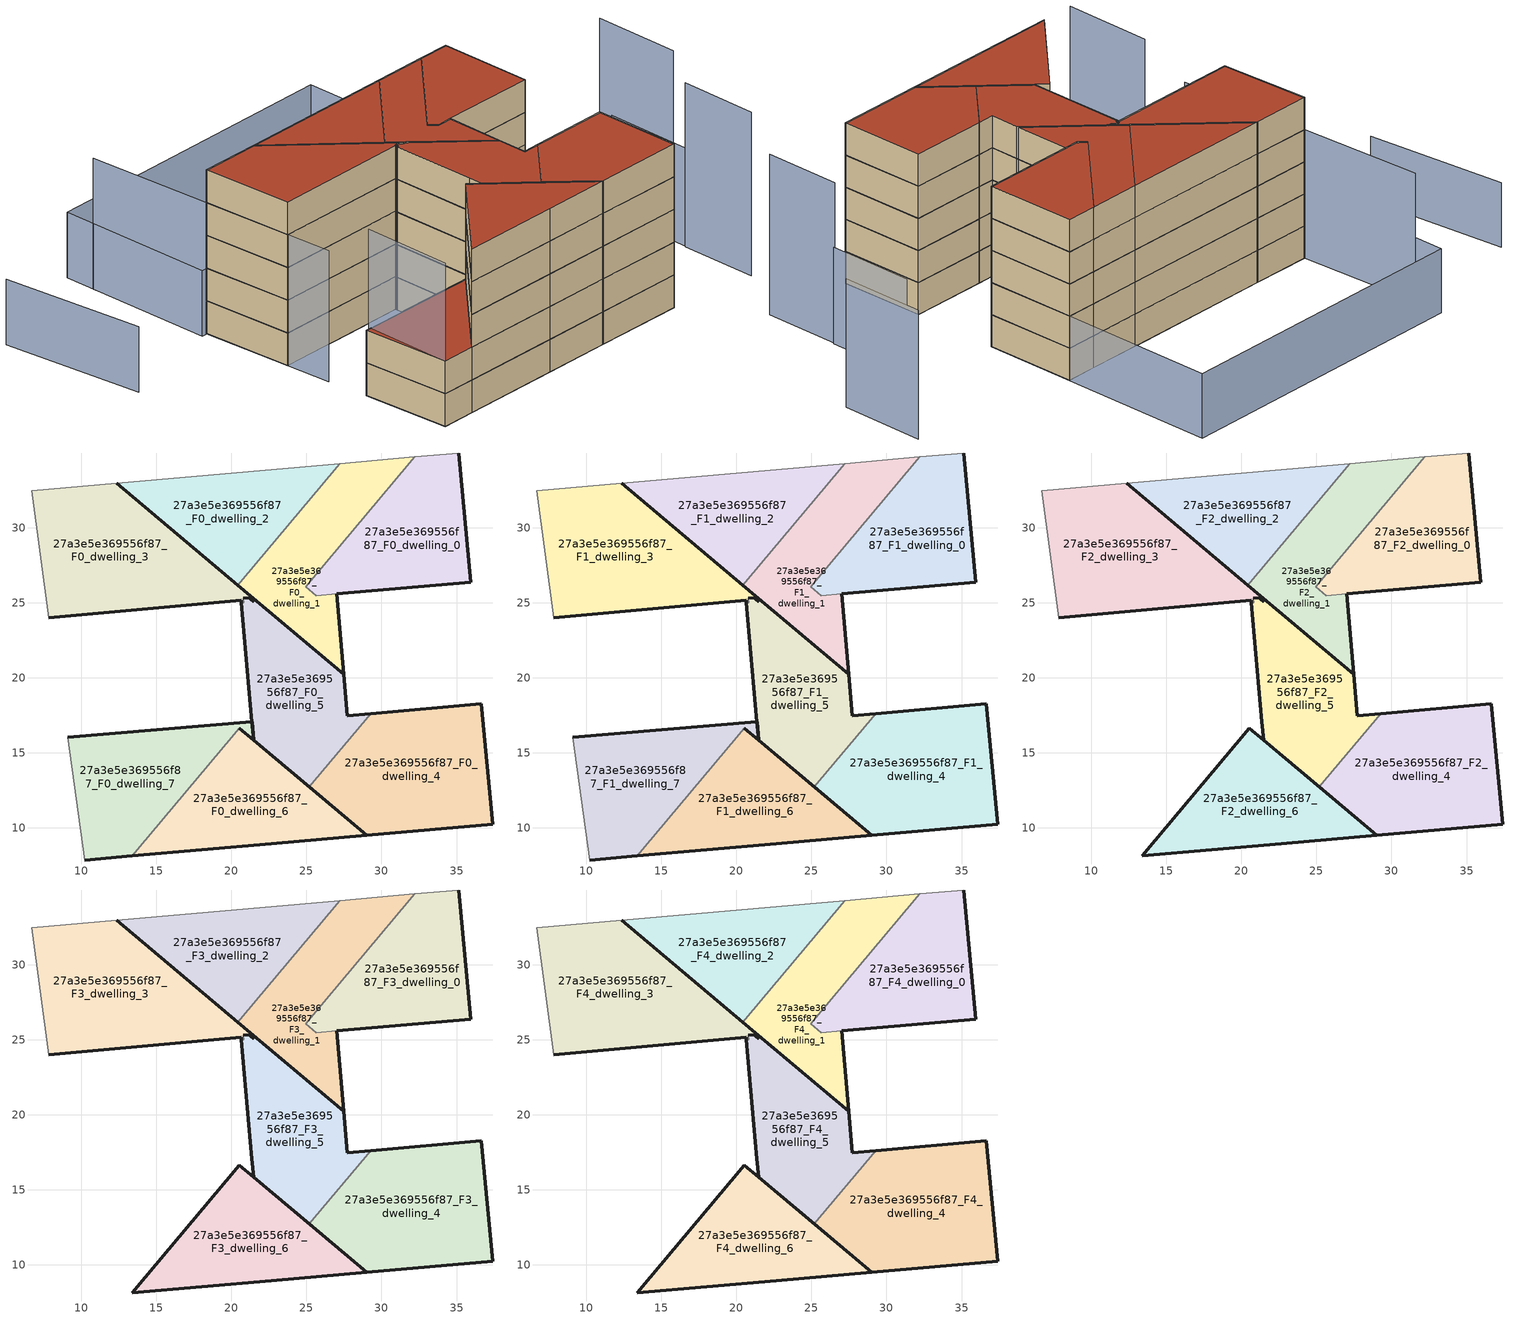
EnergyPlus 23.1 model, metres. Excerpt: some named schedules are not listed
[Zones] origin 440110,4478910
27a3e5e369556f87_F0_dwelling_0
 floor ground (EU_floor_Construction): 35.95,26.36 35.15,34.99 32.22,34.74 24.94,26.08 25.65,25.48 27.03,25.6 z0
 wall outside (EU_wall_Construction): 35.15,34.99 35.95,26.36 27.03,25.6 z0:3
 wall to 27a3e5e369556f87_F0_dwelling_1 (EU_wall_Construction): 27.03,25.6 25.65,25.48 24.94,26.08 32.22,34.74 z0:3
 wall adiabatic (EU_wall_Construction): 32.22,34.74 35.15,34.99 z0:3
27a3e5e369556f87_F0_dwelling_1
 floor ground (EU_floor_Construction): 27.48,20.25 27.03,25.6 25.65,25.48 24.94,26.08 32.22,34.74 27.22,34.29 20.41,26.19 z0
 wall outside (EU_wall_Construction): 27.03,25.6 27.48,20.25 20.41,26.19 z0:3
 wall to 27a3e5e369556f87_F0_dwelling_2 (EU_wall_Construction): 20.41,26.19 27.22,34.29 z0:3
 wall adiabatic (EU_wall_Construction): 27.22,34.29 32.22,34.74 z0:3
27a3e5e369556f87_F0_dwelling_2
 floor ground (EU_floor_Construction): 20.41,26.19 27.22,34.29 12.34,32.98 z0
 wall outside (EU_wall_Construction): 20.41,26.19 12.34,32.98 z0:3
 wall adiabatic (EU_wall_Construction): 12.34,32.98 27.22,34.29 z0:3
27a3e5e369556f87_F0_dwelling_3
 floor ground (EU_floor_Construction): 21.7,25.11 12.34,32.98 6.67,32.48 7.81,24.01 20.64,25.16 20.65,25.01 20.8,25.03 20.78,25.33 21.16,25.36 21.49,25.09 z0
 wall outside (EU_wall_Construction): 20.65,25.01 20.64,25.16 7.81,24.01 / 12.34,32.98 21.7,25.11 / 21.49,25.09 21.16,25.36 20.78,25.33 z0:3
 wall to 27a3e5e369556f87_F0_dwelling_5 (EU_wall_Construction): 20.78,25.33 20.8,25.03 20.65,25.01 / 21.7,25.11 21.49,25.09 z0:3
 wall adiabatic (EU_wall_Construction): 7.81,24.01 6.67,32.48 12.34,32.98 z0:3
27a3e5e369556f87_F0_dwelling_4
 floor ground (EU_floor_Construction): 37.43,10.23 36.66,18.26 29.3,17.62 29.29,17.62 25.18,12.73 29.02,9.51 z0
 wall outside (EU_wall_Construction): 29.29,17.62 29.3,17.62 36.66,18.26 37.43,10.23 29.02,9.51 25.18,12.73 z0:3
 wall to 27a3e5e369556f87_F0_dwelling_5 (EU_wall_Construction): 25.18,12.73 29.29,17.62 z0:3
27a3e5e369556f87_F0_dwelling_5
 floor ground (EU_floor_Construction): 25.18,12.73 29.29,17.62 27.72,17.48 27.48,20.25 21.7,25.11 21.49,25.09 21.17,25.36 20.78,25.33 20.8,25.03 20.65,25.01 21.36,17.07 21.48,15.85 z0
 wall outside (EU_wall_Construction): 25.18,12.73 21.48,15.85 21.36,17.07 20.65,25.01 / 20.78,25.33 21.17,25.36 21.49,25.09 / 21.7,25.11 27.48,20.25 27.72,17.48 29.29,17.62 z0:3
27a3e5e369556f87_F0_dwelling_6
 floor ground (EU_floor_Construction): 29.02,9.51 21.48,15.85 20.52,16.64 13.38,8.14 22.65,8.96 z0
 wall outside (EU_wall_Construction): 20.52,16.64 21.48,15.85 29.02,9.51 22.65,8.96 13.38,8.14 z0:3
 wall to 27a3e5e369556f87_F0_dwelling_7 (EU_wall_Construction): 13.38,8.14 20.52,16.64 z0:3
27a3e5e369556f87_F0_dwelling_7
 floor ground (EU_floor_Construction): 21.47,15.85 21.37,17.07 21.36,17.07 9.08,16.05 10.22,7.86 13.38,8.14 20.52,16.64 z0
 wall outside (EU_wall_Construction): 13.38,8.14 10.22,7.86 / 9.08,16.05 21.36,17.07 21.37,17.07 21.47,15.85 20.52,16.64 z0:3
 wall adiabatic (EU_wall_Construction): 10.22,7.86 9.08,16.05 z0:3
27a3e5e369556f87_F1_dwelling_0
 floor to 27a3e5e369556f87_F0_dwelling_0 (EU_floor_Construction): 35.95,26.36 35.15,34.99 32.22,34.74 24.94,26.08 25.65,25.48 27.03,25.6 z3
 wall outside (EU_wall_Construction): 35.15,34.99 35.95,26.36 27.03,25.6 z3:6
 wall to 27a3e5e369556f87_F1_dwelling_1 (EU_wall_Construction): 27.03,25.6 25.65,25.48 24.94,26.08 32.22,34.74 z3:6
 wall adiabatic (EU_wall_Construction): 32.22,34.74 35.15,34.99 z3:6
27a3e5e369556f87_F1_dwelling_1
 floor to 27a3e5e369556f87_F0_dwelling_1 (EU_floor_Construction): 27.48,20.25 27.03,25.6 25.65,25.48 24.94,26.08 32.22,34.74 27.22,34.29 20.41,26.19 z3
 wall outside (EU_wall_Construction): 27.03,25.6 27.48,20.25 20.41,26.19 z3:6
 wall to 27a3e5e369556f87_F1_dwelling_2 (EU_wall_Construction): 20.41,26.19 27.22,34.29 z3:6
 wall adiabatic (EU_wall_Construction): 27.22,34.29 32.22,34.74 z3:6
27a3e5e369556f87_F1_dwelling_2
 floor to 27a3e5e369556f87_F0_dwelling_2 (EU_floor_Construction): 20.41,26.19 27.22,34.29 12.34,32.98 z3
 wall outside (EU_wall_Construction): 20.41,26.19 12.34,32.98 z3:6
 wall adiabatic (EU_wall_Construction): 12.34,32.98 27.22,34.29 z3:6
27a3e5e369556f87_F1_dwelling_3
 floor to 27a3e5e369556f87_F0_dwelling_3 (EU_floor_Construction): 21.7,25.11 12.34,32.98 6.67,32.48 7.81,24.01 20.64,25.16 20.65,25.01 20.8,25.03 20.78,25.33 21.16,25.36 21.49,25.09 z3
 wall outside (EU_wall_Construction): 20.65,25.01 20.64,25.16 7.81,24.01 / 12.34,32.98 21.7,25.11 / 21.49,25.09 21.16,25.36 20.78,25.33 z3:6
 wall to 27a3e5e369556f87_F1_dwelling_5 (EU_wall_Construction): 20.78,25.33 20.8,25.03 20.65,25.01 / 21.7,25.11 21.49,25.09 z3:6
 wall adiabatic (EU_wall_Construction): 7.81,24.01 6.67,32.48 12.34,32.98 z3:6
27a3e5e369556f87_F1_dwelling_4
 floor to 27a3e5e369556f87_F0_dwelling_4 (EU_floor_Construction): 37.43,10.23 36.66,18.26 29.3,17.62 29.29,17.62 25.18,12.73 29.02,9.51 z3
 wall outside (EU_wall_Construction): 29.29,17.62 29.3,17.62 36.66,18.26 37.43,10.23 29.02,9.51 25.18,12.73 z3:6
 wall to 27a3e5e369556f87_F1_dwelling_5 (EU_wall_Construction): 25.18,12.73 29.29,17.62 z3:6
27a3e5e369556f87_F1_dwelling_5
 floor to 27a3e5e369556f87_F0_dwelling_5 (EU_floor_Construction): 25.18,12.73 29.29,17.62 27.72,17.48 27.48,20.25 21.7,25.11 21.49,25.09 21.17,25.36 20.78,25.33 20.8,25.03 20.65,25.01 21.36,17.07 21.48,15.85 z3
 wall outside (EU_wall_Construction): 25.18,12.73 21.48,15.85 21.36,17.07 20.65,25.01 / 20.78,25.33 21.17,25.36 21.49,25.09 / 21.7,25.11 27.48,20.25 27.72,17.48 29.29,17.62 z3:6
27a3e5e369556f87_F1_dwelling_6
 floor to 27a3e5e369556f87_F0_dwelling_6 (EU_floor_Construction): 29.02,9.51 21.48,15.85 20.52,16.64 13.38,8.14 22.65,8.96 z3
 wall outside (EU_wall_Construction): 20.52,16.64 21.48,15.85 29.02,9.51 22.65,8.96 13.38,8.14 z3:6
 wall to 27a3e5e369556f87_F1_dwelling_7 (EU_wall_Construction): 13.38,8.14 20.52,16.64 z3:6
27a3e5e369556f87_F1_dwelling_7
 floor to 27a3e5e369556f87_F0_dwelling_7 (EU_floor_Construction): 21.47,15.85 21.37,17.07 21.36,17.07 9.08,16.05 10.22,7.86 13.38,8.14 20.52,16.64 z3
 wall outside (EU_wall_Construction): 13.38,8.14 10.22,7.86 / 9.08,16.05 21.36,17.07 21.37,17.07 21.47,15.85 20.52,16.64 z3:6
 wall adiabatic (EU_wall_Construction): 10.22,7.86 9.08,16.05 z3:6
 roof outside (EU_roof_Construction): 21.37,17.07 21.47,15.85 20.52,16.64 13.38,8.14 10.22,7.86 9.08,16.05 21.36,17.07 z6
27a3e5e369556f87_F2_dwelling_0
 floor to 27a3e5e369556f87_F1_dwelling_0 (EU_floor_Construction): 35.95,26.36 35.15,34.99 32.22,34.74 24.94,26.08 25.65,25.48 27.03,25.6 z6
 wall outside (EU_wall_Construction): 35.15,34.99 35.95,26.36 27.03,25.6 z6:9
 wall to 27a3e5e369556f87_F2_dwelling_1 (EU_wall_Construction): 27.03,25.6 25.65,25.48 24.94,26.08 32.22,34.74 z6:9
 wall adiabatic (EU_wall_Construction): 32.22,34.74 35.15,34.99 z6:9
27a3e5e369556f87_F2_dwelling_1
 floor to 27a3e5e369556f87_F1_dwelling_1 (EU_floor_Construction): 27.48,20.25 27.03,25.6 25.65,25.48 24.94,26.08 32.22,34.74 27.22,34.29 20.41,26.19 z6
 wall outside (EU_wall_Construction): 27.03,25.6 27.48,20.25 20.41,26.19 z6:9
 wall to 27a3e5e369556f87_F2_dwelling_2 (EU_wall_Construction): 20.41,26.19 27.22,34.29 z6:9
 wall adiabatic (EU_wall_Construction): 27.22,34.29 32.22,34.74 z6:9
27a3e5e369556f87_F2_dwelling_2
 floor to 27a3e5e369556f87_F1_dwelling_2 (EU_floor_Construction): 20.41,26.19 27.22,34.29 12.34,32.98 z6
 wall outside (EU_wall_Construction): 20.41,26.19 12.34,32.98 z6:9
 wall adiabatic (EU_wall_Construction): 12.34,32.98 27.22,34.29 z6:9
27a3e5e369556f87_F2_dwelling_3
 floor to 27a3e5e369556f87_F1_dwelling_3 (EU_floor_Construction): 21.7,25.11 12.34,32.98 6.67,32.48 7.81,24.01 20.64,25.16 20.65,25.01 20.8,25.03 20.78,25.33 21.16,25.36 21.49,25.09 z6
 wall outside (EU_wall_Construction): 20.65,25.01 20.64,25.16 7.81,24.01 / 12.34,32.98 21.7,25.11 / 21.49,25.09 21.16,25.36 20.78,25.33 z6:9
 wall to 27a3e5e369556f87_F2_dwelling_5 (EU_wall_Construction): 20.78,25.33 20.8,25.03 20.65,25.01 / 21.7,25.11 21.49,25.09 z6:9
 wall adiabatic (EU_wall_Construction): 7.81,24.01 6.67,32.48 12.34,32.98 z6:9
27a3e5e369556f87_F2_dwelling_4
 floor to 27a3e5e369556f87_F1_dwelling_4 (EU_floor_Construction): 37.43,10.23 36.66,18.26 29.3,17.62 29.29,17.62 25.18,12.73 29.02,9.51 z6
 wall outside (EU_wall_Construction): 29.29,17.62 29.3,17.62 36.66,18.26 37.43,10.23 29.02,9.51 25.18,12.73 z6:9
 wall to 27a3e5e369556f87_F2_dwelling_5 (EU_wall_Construction): 25.18,12.73 29.29,17.62 z6:9
27a3e5e369556f87_F2_dwelling_5
 floor to 27a3e5e369556f87_F1_dwelling_5 (EU_floor_Construction): 25.18,12.73 29.29,17.62 27.72,17.48 27.48,20.25 21.7,25.11 21.49,25.09 21.17,25.36 20.78,25.33 20.8,25.03 20.65,25.01 21.36,17.07 21.48,15.85 z6
 wall outside (EU_wall_Construction): 25.18,12.73 21.48,15.85 21.36,17.07 20.65,25.01 / 20.78,25.33 21.17,25.36 21.49,25.09 / 21.7,25.11 27.48,20.25 27.72,17.48 29.29,17.62 z6:9
27a3e5e369556f87_F2_dwelling_6
 floor to 27a3e5e369556f87_F1_dwelling_6 (EU_floor_Construction): 29.02,9.51 21.48,15.85 20.52,16.64 13.38,8.14 22.65,8.96 z6
 wall outside (EU_wall_Construction): 13.38,8.14 20.52,16.64 21.48,15.85 29.02,9.51 22.65,8.96 13.38,8.14 z6:9
27a3e5e369556f87_F3_dwelling_0
 floor to 27a3e5e369556f87_F2_dwelling_0 (EU_floor_Construction): 35.95,26.36 35.15,34.99 32.22,34.74 24.94,26.08 25.65,25.48 27.03,25.6 z9
 wall outside (EU_wall_Construction): 35.15,34.99 35.95,26.36 27.03,25.6 z9:12
 wall to 27a3e5e369556f87_F3_dwelling_1 (EU_wall_Construction): 27.03,25.6 25.65,25.48 24.94,26.08 32.22,34.74 z9:12
 wall adiabatic (EU_wall_Construction): 32.22,34.74 35.15,34.99 z9:12
27a3e5e369556f87_F3_dwelling_1
 floor to 27a3e5e369556f87_F2_dwelling_1 (EU_floor_Construction): 27.48,20.25 27.03,25.6 25.65,25.48 24.94,26.08 32.22,34.74 27.22,34.29 20.41,26.19 z9
 wall outside (EU_wall_Construction): 27.03,25.6 27.48,20.25 20.41,26.19 z9:12
 wall to 27a3e5e369556f87_F3_dwelling_2 (EU_wall_Construction): 20.41,26.19 27.22,34.29 z9:12
 wall adiabatic (EU_wall_Construction): 27.22,34.29 32.22,34.74 z9:12
27a3e5e369556f87_F3_dwelling_2
 floor to 27a3e5e369556f87_F2_dwelling_2 (EU_floor_Construction): 20.41,26.19 27.22,34.29 12.34,32.98 z9
 wall outside (EU_wall_Construction): 20.41,26.19 12.34,32.98 z9:12
 wall adiabatic (EU_wall_Construction): 12.34,32.98 27.22,34.29 z9:12
27a3e5e369556f87_F3_dwelling_3
 floor to 27a3e5e369556f87_F2_dwelling_3 (EU_floor_Construction): 21.7,25.11 12.34,32.98 6.67,32.48 7.81,24.01 20.64,25.16 20.65,25.01 20.8,25.03 20.78,25.33 21.16,25.36 21.49,25.09 z9
 wall outside (EU_wall_Construction): 20.65,25.01 20.64,25.16 7.81,24.01 / 12.34,32.98 21.7,25.11 / 21.49,25.09 21.16,25.36 20.78,25.33 z9:12
 wall to 27a3e5e369556f87_F3_dwelling_5 (EU_wall_Construction): 20.78,25.33 20.8,25.03 20.65,25.01 / 21.7,25.11 21.49,25.09 z9:12
 wall adiabatic (EU_wall_Construction): 7.81,24.01 6.67,32.48 12.34,32.98 z9:12
27a3e5e369556f87_F3_dwelling_4
 floor to 27a3e5e369556f87_F2_dwelling_4 (EU_floor_Construction): 37.43,10.23 36.66,18.26 29.3,17.62 29.29,17.62 25.18,12.73 29.02,9.51 z9
 wall outside (EU_wall_Construction): 29.29,17.62 29.3,17.62 36.66,18.26 37.43,10.23 29.02,9.51 25.18,12.73 z9:12
 wall to 27a3e5e369556f87_F3_dwelling_5 (EU_wall_Construction): 25.18,12.73 29.29,17.62 z9:12
27a3e5e369556f87_F3_dwelling_5
 floor to 27a3e5e369556f87_F2_dwelling_5 (EU_floor_Construction): 25.18,12.73 29.29,17.62 27.72,17.48 27.48,20.25 21.7,25.11 21.49,25.09 21.17,25.36 20.78,25.33 20.8,25.03 20.65,25.01 21.36,17.07 21.48,15.85 z9
 wall outside (EU_wall_Construction): 25.18,12.73 21.48,15.85 21.36,17.07 20.65,25.01 / 20.78,25.33 21.17,25.36 21.49,25.09 / 21.7,25.11 27.48,20.25 27.72,17.48 29.29,17.62 z9:12
27a3e5e369556f87_F3_dwelling_6
 floor to 27a3e5e369556f87_F2_dwelling_6 (EU_floor_Construction): 29.02,9.51 21.48,15.85 20.52,16.64 13.38,8.14 22.65,8.96 z9
 wall outside (EU_wall_Construction): 13.38,8.14 20.52,16.64 21.48,15.85 29.02,9.51 22.65,8.96 13.38,8.14 z9:12
27a3e5e369556f87_F4_dwelling_0
 floor to 27a3e5e369556f87_F3_dwelling_0 (EU_floor_Construction): 35.95,26.36 35.15,34.99 32.22,34.74 24.94,26.08 25.65,25.48 27.03,25.6 z12
 wall outside (EU_wall_Construction): 35.15,34.99 35.95,26.36 27.03,25.6 z12:15
 wall to 27a3e5e369556f87_F4_dwelling_1 (EU_wall_Construction): 27.03,25.6 25.65,25.48 24.94,26.08 32.22,34.74 z12:15
 wall adiabatic (EU_wall_Construction): 32.22,34.74 35.15,34.99 z12:15
 roof outside (EU_roof_Construction): 35.15,34.99 35.95,26.36 27.03,25.6 25.65,25.48 24.94,26.08 32.22,34.74 z15
27a3e5e369556f87_F4_dwelling_1
 floor to 27a3e5e369556f87_F3_dwelling_1 (EU_floor_Construction): 27.48,20.25 27.03,25.6 25.65,25.48 24.94,26.08 32.22,34.74 27.22,34.29 20.41,26.19 z12
 wall outside (EU_wall_Construction): 27.03,25.6 27.48,20.25 20.41,26.19 z12:15
 wall to 27a3e5e369556f87_F4_dwelling_2 (EU_wall_Construction): 20.41,26.19 27.22,34.29 z12:15
 wall adiabatic (EU_wall_Construction): 27.22,34.29 32.22,34.74 z12:15
 roof outside (EU_roof_Construction): 32.22,34.74 24.94,26.08 25.65,25.48 27.03,25.6 27.48,20.25 20.41,26.19 27.22,34.29 z15
27a3e5e369556f87_F4_dwelling_2
 floor to 27a3e5e369556f87_F3_dwelling_2 (EU_floor_Construction): 20.41,26.19 27.22,34.29 12.34,32.98 z12
 wall outside (EU_wall_Construction): 20.41,26.19 12.34,32.98 z12:15
 wall adiabatic (EU_wall_Construction): 12.34,32.98 27.22,34.29 z12:15
 roof outside (EU_roof_Construction): 27.22,34.29 20.41,26.19 12.34,32.98 z15
27a3e5e369556f87_F4_dwelling_3
 floor to 27a3e5e369556f87_F3_dwelling_3 (EU_floor_Construction): 21.7,25.11 12.34,32.98 6.67,32.48 7.81,24.01 20.64,25.16 20.65,25.01 20.8,25.03 20.78,25.33 21.16,25.36 21.49,25.09 z12
 wall outside (EU_wall_Construction): 20.65,25.01 20.64,25.16 7.81,24.01 / 12.34,32.98 21.7,25.11 / 21.49,25.09 21.16,25.36 20.78,25.33 z12:15
 wall to 27a3e5e369556f87_F4_dwelling_5 (EU_wall_Construction): 20.78,25.33 20.8,25.03 20.65,25.01 / 21.7,25.11 21.49,25.09 z12:15
 wall adiabatic (EU_wall_Construction): 7.81,24.01 6.67,32.48 12.34,32.98 z12:15
 roof outside (EU_roof_Construction): 21.16,25.36 20.78,25.33 20.8,25.03 20.65,25.01 20.64,25.16 7.81,24.01 6.67,32.48 12.34,32.98 21.7,25.11 21.49,25.09 z15
27a3e5e369556f87_F4_dwelling_4
 floor to 27a3e5e369556f87_F3_dwelling_4 (EU_floor_Construction): 37.43,10.23 36.66,18.26 29.3,17.62 29.29,17.62 25.18,12.73 29.02,9.51 z12
 wall outside (EU_wall_Construction): 29.29,17.62 29.3,17.62 36.66,18.26 37.43,10.23 29.02,9.51 25.18,12.73 z12:15
 wall to 27a3e5e369556f87_F4_dwelling_5 (EU_wall_Construction): 25.18,12.73 29.29,17.62 z12:15
 roof outside (EU_roof_Construction): 36.66,18.26 37.43,10.23 29.02,9.51 25.18,12.73 29.29,17.62 29.3,17.62 z15
27a3e5e369556f87_F4_dwelling_5
 floor to 27a3e5e369556f87_F3_dwelling_5 (EU_floor_Construction): 25.18,12.73 29.29,17.62 27.72,17.48 27.48,20.25 21.7,25.11 21.49,25.09 21.17,25.36 20.78,25.33 20.8,25.03 20.65,25.01 21.36,17.07 21.48,15.85 z12
 wall outside (EU_wall_Construction): 25.18,12.73 21.48,15.85 21.36,17.07 20.65,25.01 / 20.78,25.33 21.17,25.36 21.49,25.09 / 21.7,25.11 27.48,20.25 27.72,17.48 29.29,17.62 z12:15
 roof outside (EU_roof_Construction): 27.48,20.25 27.72,17.48 29.29,17.62 25.18,12.73 21.48,15.85 21.36,17.07 20.65,25.01 20.8,25.03 20.78,25.33 21.17,25.36 21.49,25.09 21.7,25.11 z15
27a3e5e369556f87_F4_dwelling_6
 floor to 27a3e5e369556f87_F3_dwelling_6 (EU_floor_Construction): 29.02,9.51 21.48,15.85 20.52,16.64 13.38,8.14 22.65,8.96 z12
 wall outside (EU_wall_Construction): 13.38,8.14 20.52,16.64 21.48,15.85 29.02,9.51 22.65,8.96 13.38,8.14 z12:15
 roof outside (EU_roof_Construction): 29.02,9.51 22.65,8.96 13.38,8.14 20.52,16.64 21.48,15.85 z15
shading: 51.75,25.97 51.1,34.02 / 5.05,44.17 8.45,19.84 z0:12; 9.58,16.25 10.22,7.86 / 45.63,10.02 45.04,17.23 z0:15; 45.12,17.23 44.45,25.36 z0:9; -6.5,41.98 -4.02,28.86 / 33.83,49.65 35.15,34.99 / 35.15,34.99 6.11,32.37 / 6.11,32.37 4.79,47.02 / 4.79,47.02 33.83,49.65 z0:6
[Building]
EU S2 Campaign: North Axis=0; Terrain=City; Solar Distribution=FullExterior
[Site:Location]
Madrid: Latitude=40.5; Longitude=-3.5; Time Zone=1; Elevation=609
[SizingPeriod:WeatherFileDays]
AnnualSizingPeriod: Begin Month=1; Begin Day of Month=1; End Month=12; End Day of Month=31; Day of Week for Start Day=Monday; Use Weather File Daylight Saving Period=No; Use Weather File Rain and Snow Indicators=No
[MATERIAL]
EU_InternalMass_Material: Roughness=MediumRough; Thickness=0.1; Conductivity=1; Density=1800; Specific Heat=900; Thermal Absorptance=0.9; Solar Absorptance=0.7; Visible Absorptance=0.7
[MATERIAL:NOMASS] Roughness=MediumRough; Thermal Absorptance=0.9; Solar Absorptance=0.7; Visible Absorptance=0.7
Name | Thermal Resistance
EU_wall_NoMass | 0.609216
EU_roof_NoMass | 0.513268
EU_floor_NoMass | 0.568163
[CONSTRUCTION]
EU_wall_Construction: EU_wall_NoMass
EU_roof_Construction: EU_roof_NoMass
EU_floor_Construction: EU_floor_NoMass
EU_InternalMass_Construction: EU_InternalMass_Material
[ZONE] Type=1; Multiplier=1; Ceiling Height=autocalculate; Floor Area=autocalculate; Part of Total Floor Area=Yes
Name | Volume
27a3e5e369556f87_F0_dwelling_0; 27a3e5e369556f87_F1_dwelling_0; 27a3e5e369556f87_F2_dwelling_0; 27a3e5e369556f87_F3_dwelling_0; 27a3e5e369556f87_F4_dwelling_0 | 188.268
27a3e5e369556f87_F0_dwelling_1; 27a3e5e369556f87_F1_dwelling_1; 27a3e5e369556f87_F2_dwelling_1; 27a3e5e369556f87_F3_dwelling_1; 27a3e5e369556f87_F4_dwelling_1 | 170.434
27a3e5e369556f87_F0_dwelling_2; 27a3e5e369556f87_F1_dwelling_2; 27a3e5e369556f87_F2_dwelling_2; 27a3e5e369556f87_F3_dwelling_2; 27a3e5e369556f87_F4_dwelling_2 | 167.552
27a3e5e369556f87_F0_dwelling_3; 27a3e5e369556f87_F1_dwelling_3; 27a3e5e369556f87_F2_dwelling_3; 27a3e5e369556f87_F3_dwelling_3; 27a3e5e369556f87_F4_dwelling_3 | 248.999
27a3e5e369556f87_F0_dwelling_4; 27a3e5e369556f87_F1_dwelling_4; 27a3e5e369556f87_F2_dwelling_4; 27a3e5e369556f87_F3_dwelling_4; 27a3e5e369556f87_F4_dwelling_4 | 239.472
27a3e5e369556f87_F0_dwelling_5; 27a3e5e369556f87_F1_dwelling_5; 27a3e5e369556f87_F2_dwelling_5; 27a3e5e369556f87_F3_dwelling_5; 27a3e5e369556f87_F4_dwelling_5 | 172.383
27a3e5e369556f87_F0_dwelling_6; 27a3e5e369556f87_F1_dwelling_6; 27a3e5e369556f87_F2_dwelling_6; 27a3e5e369556f87_F3_dwelling_6; 27a3e5e369556f87_F4_dwelling_6 | 184.63
27a3e5e369556f87_F0_dwelling_7; 27a3e5e369556f87_F1_dwelling_7 | 186.92
[INTERNALMASS] Construction=EU_InternalMass_Construction
Name | Zone or ZoneList | Surface Area
27a3e5e369556f87_F0_dwelling_0_EU_InternalMass | 27a3e5e369556f87_F0_dwelling_0 | 62.7549
27a3e5e369556f87_F0_dwelling_1_EU_InternalMass | 27a3e5e369556f87_F0_dwelling_1 | 56.8113
27a3e5e369556f87_F0_dwelling_2_EU_InternalMass | 27a3e5e369556f87_F0_dwelling_2 | 55.8483
27a3e5e369556f87_F0_dwelling_3_EU_InternalMass | 27a3e5e369556f87_F0_dwelling_3 | 82.9997
27a3e5e369556f87_F0_dwelling_4_EU_InternalMass | 27a3e5e369556f87_F0_dwelling_4 | 79.8212
27a3e5e369556f87_F0_dwelling_5_EU_InternalMass | 27a3e5e369556f87_F0_dwelling_5 | 57.4669
27a3e5e369556f87_F0_dwelling_6_EU_InternalMass | 27a3e5e369556f87_F0_dwelling_6 | 61.5383
27a3e5e369556f87_F0_dwelling_7_EU_InternalMass | 27a3e5e369556f87_F0_dwelling_7 | 62.3145
27a3e5e369556f87_F1_dwelling_0_EU_InternalMass | 27a3e5e369556f87_F1_dwelling_0 | 62.7549
27a3e5e369556f87_F1_dwelling_1_EU_InternalMass | 27a3e5e369556f87_F1_dwelling_1 | 56.8113
27a3e5e369556f87_F1_dwelling_2_EU_InternalMass | 27a3e5e369556f87_F1_dwelling_2 | 55.8483
27a3e5e369556f87_F1_dwelling_3_EU_InternalMass | 27a3e5e369556f87_F1_dwelling_3 | 82.9997
27a3e5e369556f87_F1_dwelling_4_EU_InternalMass | 27a3e5e369556f87_F1_dwelling_4 | 79.8212
27a3e5e369556f87_F1_dwelling_5_EU_InternalMass | 27a3e5e369556f87_F1_dwelling_5 | 57.4669
27a3e5e369556f87_F1_dwelling_6_EU_InternalMass | 27a3e5e369556f87_F1_dwelling_6 | 61.5383
27a3e5e369556f87_F1_dwelling_7_EU_InternalMass | 27a3e5e369556f87_F1_dwelling_7 | 62.3145
27a3e5e369556f87_F2_dwelling_0_EU_InternalMass | 27a3e5e369556f87_F2_dwelling_0 | 86.5853
27a3e5e369556f87_F2_dwelling_1_EU_InternalMass | 27a3e5e369556f87_F2_dwelling_1 | 86.5896
27a3e5e369556f87_F2_dwelling_2_EU_InternalMass | 27a3e5e369556f87_F2_dwelling_2 | 71.0101
27a3e5e369556f87_F2_dwelling_3_EU_InternalMass | 27a3e5e369556f87_F2_dwelling_3 | 63.0038
27a3e5e369556f87_F2_dwelling_4_EU_InternalMass | 27a3e5e369556f87_F2_dwelling_4 | 73.3273
27a3e5e369556f87_F2_dwelling_5_EU_InternalMass | 27a3e5e369556f87_F2_dwelling_5 | 63.2363
27a3e5e369556f87_F2_dwelling_6_EU_InternalMass | 27a3e5e369556f87_F2_dwelling_6 | 75.8064
27a3e5e369556f87_F3_dwelling_0_EU_InternalMass | 27a3e5e369556f87_F3_dwelling_0 | 86.5853
27a3e5e369556f87_F3_dwelling_1_EU_InternalMass | 27a3e5e369556f87_F3_dwelling_1 | 86.5896
27a3e5e369556f87_F3_dwelling_2_EU_InternalMass | 27a3e5e369556f87_F3_dwelling_2 | 71.0101
27a3e5e369556f87_F3_dwelling_3_EU_InternalMass | 27a3e5e369556f87_F3_dwelling_3 | 63.0038
27a3e5e369556f87_F3_dwelling_4_EU_InternalMass | 27a3e5e369556f87_F3_dwelling_4 | 73.3273
27a3e5e369556f87_F3_dwelling_5_EU_InternalMass | 27a3e5e369556f87_F3_dwelling_5 | 63.2363
27a3e5e369556f87_F3_dwelling_6_EU_InternalMass | 27a3e5e369556f87_F3_dwelling_6 | 75.8064
27a3e5e369556f87_F4_dwelling_0_EU_InternalMass | 27a3e5e369556f87_F4_dwelling_0 | 86.5853
27a3e5e369556f87_F4_dwelling_1_EU_InternalMass | 27a3e5e369556f87_F4_dwelling_1 | 86.5896
27a3e5e369556f87_F4_dwelling_2_EU_InternalMass | 27a3e5e369556f87_F4_dwelling_2 | 71.0101
27a3e5e369556f87_F4_dwelling_3_EU_InternalMass | 27a3e5e369556f87_F4_dwelling_3 | 63.0038
27a3e5e369556f87_F4_dwelling_4_EU_InternalMass | 27a3e5e369556f87_F4_dwelling_4 | 73.3273
27a3e5e369556f87_F4_dwelling_5_EU_InternalMass | 27a3e5e369556f87_F4_dwelling_5 | 63.2363
27a3e5e369556f87_F4_dwelling_6_EU_InternalMass | 27a3e5e369556f87_F4_dwelling_6 | 75.8064
[OTHEREQUIPMENT] Fuel Type=Electricity; Design Level Calculation Method=Watts/Area; Power per Zone Floor Area=1; Fraction Latent=0; Fraction Radiant=0; Fraction Lost=0; Carbon Dioxide Generation Rate=0; EndUse Subcategory=EU_Step8_InternalGains
Name | Zone or ZoneList or Space or SpaceList | Schedule
EU_Step8_InternalGain_27a3e5e369556f87_F0_dwelling_0_f000 | 27a3e5e369556f87_F0_dwelling_0 | EU_Step8_GainSchedule_27a3e5e369556f87_F0_dwelling_0_f000
EU_Step8_InternalGain_27a3e5e369556f87_F0_dwelling_1_f000 | 27a3e5e369556f87_F0_dwelling_1 | EU_Step8_GainSchedule_27a3e5e369556f87_F0_dwelling_1_f000
EU_Step8_InternalGain_27a3e5e369556f87_F0_dwelling_2_f000 | 27a3e5e369556f87_F0_dwelling_2 | EU_Step8_GainSchedule_27a3e5e369556f87_F0_dwelling_2_f000
EU_Step8_InternalGain_27a3e5e369556f87_F0_dwelling_3_f000 | 27a3e5e369556f87_F0_dwelling_3 | EU_Step8_GainSchedule_27a3e5e369556f87_F0_dwelling_3_f000
EU_Step8_InternalGain_27a3e5e369556f87_F0_dwelling_4_f000 | 27a3e5e369556f87_F0_dwelling_4 | EU_Step8_GainSchedule_27a3e5e369556f87_F0_dwelling_4_f000
EU_Step8_InternalGain_27a3e5e369556f87_F0_dwelling_5_f000 | 27a3e5e369556f87_F0_dwelling_5 | EU_Step8_GainSchedule_27a3e5e369556f87_F0_dwelling_5_f000
EU_Step8_InternalGain_27a3e5e369556f87_F0_dwelling_6_f000 | 27a3e5e369556f87_F0_dwelling_6 | EU_Step8_GainSchedule_27a3e5e369556f87_F0_dwelling_6_f000
EU_Step8_InternalGain_27a3e5e369556f87_F0_dwelling_7_f000 | 27a3e5e369556f87_F0_dwelling_7 | EU_Step8_GainSchedule_27a3e5e369556f87_F0_dwelling_7_f000
EU_Step8_InternalGain_27a3e5e369556f87_F1_dwelling_0_f000 | 27a3e5e369556f87_F1_dwelling_0 | EU_Step8_GainSchedule_27a3e5e369556f87_F1_dwelling_0_f000
EU_Step8_InternalGain_27a3e5e369556f87_F1_dwelling_1_f000 | 27a3e5e369556f87_F1_dwelling_1 | EU_Step8_GainSchedule_27a3e5e369556f87_F1_dwelling_1_f000
EU_Step8_InternalGain_27a3e5e369556f87_F1_dwelling_2_f000 | 27a3e5e369556f87_F1_dwelling_2 | EU_Step8_GainSchedule_27a3e5e369556f87_F1_dwelling_2_f000
EU_Step8_InternalGain_27a3e5e369556f87_F1_dwelling_3_f000 | 27a3e5e369556f87_F1_dwelling_3 | EU_Step8_GainSchedule_27a3e5e369556f87_F1_dwelling_3_f000
EU_Step8_InternalGain_27a3e5e369556f87_F1_dwelling_4_f000 | 27a3e5e369556f87_F1_dwelling_4 | EU_Step8_GainSchedule_27a3e5e369556f87_F1_dwelling_4_f000
EU_Step8_InternalGain_27a3e5e369556f87_F1_dwelling_5_f000 | 27a3e5e369556f87_F1_dwelling_5 | EU_Step8_GainSchedule_27a3e5e369556f87_F1_dwelling_5_f000
EU_Step8_InternalGain_27a3e5e369556f87_F1_dwelling_6_f000 | 27a3e5e369556f87_F1_dwelling_6 | EU_Step8_GainSchedule_27a3e5e369556f87_F1_dwelling_6_f000
EU_Step8_InternalGain_27a3e5e369556f87_F1_dwelling_7_f000 | 27a3e5e369556f87_F1_dwelling_7 | EU_Step8_GainSchedule_27a3e5e369556f87_F1_dwelling_7_f000
EU_Step8_InternalGain_27a3e5e369556f87_F2_dwelling_0_f000 | 27a3e5e369556f87_F2_dwelling_0 | EU_Step8_GainSchedule_27a3e5e369556f87_F2_dwelling_0_f000
EU_Step8_InternalGain_27a3e5e369556f87_F2_dwelling_1_f000 | 27a3e5e369556f87_F2_dwelling_1 | EU_Step8_GainSchedule_27a3e5e369556f87_F2_dwelling_1_f000
EU_Step8_InternalGain_27a3e5e369556f87_F2_dwelling_2_f000 | 27a3e5e369556f87_F2_dwelling_2 | EU_Step8_GainSchedule_27a3e5e369556f87_F2_dwelling_2_f000
EU_Step8_InternalGain_27a3e5e369556f87_F2_dwelling_3_f000 | 27a3e5e369556f87_F2_dwelling_3 | EU_Step8_GainSchedule_27a3e5e369556f87_F2_dwelling_3_f000
EU_Step8_InternalGain_27a3e5e369556f87_F2_dwelling_4_f000 | 27a3e5e369556f87_F2_dwelling_4 | EU_Step8_GainSchedule_27a3e5e369556f87_F2_dwelling_4_f000
EU_Step8_InternalGain_27a3e5e369556f87_F2_dwelling_5_f000 | 27a3e5e369556f87_F2_dwelling_5 | EU_Step8_GainSchedule_27a3e5e369556f87_F2_dwelling_5_f000
EU_Step8_InternalGain_27a3e5e369556f87_F2_dwelling_6_f000 | 27a3e5e369556f87_F2_dwelling_6 | EU_Step8_GainSchedule_27a3e5e369556f87_F2_dwelling_6_f000
EU_Step8_InternalGain_27a3e5e369556f87_F3_dwelling_0_f000 | 27a3e5e369556f87_F3_dwelling_0 | EU_Step8_GainSchedule_27a3e5e369556f87_F3_dwelling_0_f000
EU_Step8_InternalGain_27a3e5e369556f87_F3_dwelling_1_f000 | 27a3e5e369556f87_F3_dwelling_1 | EU_Step8_GainSchedule_27a3e5e369556f87_F3_dwelling_1_f000
EU_Step8_InternalGain_27a3e5e369556f87_F3_dwelling_2_f000 | 27a3e5e369556f87_F3_dwelling_2 | EU_Step8_GainSchedule_27a3e5e369556f87_F3_dwelling_2_f000
EU_Step8_InternalGain_27a3e5e369556f87_F3_dwelling_3_f000 | 27a3e5e369556f87_F3_dwelling_3 | EU_Step8_GainSchedule_27a3e5e369556f87_F3_dwelling_3_f000
EU_Step8_InternalGain_27a3e5e369556f87_F3_dwelling_4_f000 | 27a3e5e369556f87_F3_dwelling_4 | EU_Step8_GainSchedule_27a3e5e369556f87_F3_dwelling_4_f000
EU_Step8_InternalGain_27a3e5e369556f87_F3_dwelling_5_f000 | 27a3e5e369556f87_F3_dwelling_5 | EU_Step8_GainSchedule_27a3e5e369556f87_F3_dwelling_5_f000
EU_Step8_InternalGain_27a3e5e369556f87_F3_dwelling_6_f000 | 27a3e5e369556f87_F3_dwelling_6 | EU_Step8_GainSchedule_27a3e5e369556f87_F3_dwelling_6_f000
EU_Step8_InternalGain_27a3e5e369556f87_F4_dwelling_0_f000 | 27a3e5e369556f87_F4_dwelling_0 | EU_Step8_GainSchedule_27a3e5e369556f87_F4_dwelling_0_f000
EU_Step8_InternalGain_27a3e5e369556f87_F4_dwelling_1_f000 | 27a3e5e369556f87_F4_dwelling_1 | EU_Step8_GainSchedule_27a3e5e369556f87_F4_dwelling_1_f000
EU_Step8_InternalGain_27a3e5e369556f87_F4_dwelling_2_f000 | 27a3e5e369556f87_F4_dwelling_2 | EU_Step8_GainSchedule_27a3e5e369556f87_F4_dwelling_2_f000
EU_Step8_InternalGain_27a3e5e369556f87_F4_dwelling_3_f000 | 27a3e5e369556f87_F4_dwelling_3 | EU_Step8_GainSchedule_27a3e5e369556f87_F4_dwelling_3_f000
EU_Step8_InternalGain_27a3e5e369556f87_F4_dwelling_4_f000 | 27a3e5e369556f87_F4_dwelling_4 | EU_Step8_GainSchedule_27a3e5e369556f87_F4_dwelling_4_f000
EU_Step8_InternalGain_27a3e5e369556f87_F4_dwelling_5_f000 | 27a3e5e369556f87_F4_dwelling_5 | EU_Step8_GainSchedule_27a3e5e369556f87_F4_dwelling_5_f000
EU_Step8_InternalGain_27a3e5e369556f87_F4_dwelling_6_f000 | 27a3e5e369556f87_F4_dwelling_6 | EU_Step8_GainSchedule_27a3e5e369556f87_F4_dwelling_6_f000
[ZONEVENTILATION:DESIGNFLOWRATE] Schedule=EU_AlwaysOn; Design Flow Rate Calculation Method=AirChanges/Hour; Air Changes per Hour=0.752966; Ventilation Type=Natural; Fan Pressure Rise=0; Fan Total Efficiency=1; Constant Term Coefficient=1; Temperature Term Coefficient=0; Velocity Term Coefficient=0; Velocity Squared Term Coefficient=0; Minimum Indoor Temperature=-100; Maximum Indoor Temperature=100; Delta Temperature=-100; Minimum Outdoor Temperature=-100; Maximum Outdoor Temperature=100; Maximum Wind Speed=40
Name | Zone or ZoneList or Space or SpaceList
EU_ConstantAir_27a3e5e369556f87_F0_dwelling_0 | 27a3e5e369556f87_F0_dwelling_0
EU_ConstantAir_27a3e5e369556f87_F0_dwelling_1 | 27a3e5e369556f87_F0_dwelling_1
EU_ConstantAir_27a3e5e369556f87_F0_dwelling_2 | 27a3e5e369556f87_F0_dwelling_2
EU_ConstantAir_27a3e5e369556f87_F0_dwelling_3 | 27a3e5e369556f87_F0_dwelling_3
EU_ConstantAir_27a3e5e369556f87_F0_dwelling_4 | 27a3e5e369556f87_F0_dwelling_4
EU_ConstantAir_27a3e5e369556f87_F0_dwelling_5 | 27a3e5e369556f87_F0_dwelling_5
EU_ConstantAir_27a3e5e369556f87_F0_dwelling_6 | 27a3e5e369556f87_F0_dwelling_6
EU_ConstantAir_27a3e5e369556f87_F0_dwelling_7 | 27a3e5e369556f87_F0_dwelling_7
EU_ConstantAir_27a3e5e369556f87_F1_dwelling_0 | 27a3e5e369556f87_F1_dwelling_0
EU_ConstantAir_27a3e5e369556f87_F1_dwelling_1 | 27a3e5e369556f87_F1_dwelling_1
EU_ConstantAir_27a3e5e369556f87_F1_dwelling_2 | 27a3e5e369556f87_F1_dwelling_2
EU_ConstantAir_27a3e5e369556f87_F1_dwelling_3 | 27a3e5e369556f87_F1_dwelling_3
EU_ConstantAir_27a3e5e369556f87_F1_dwelling_4 | 27a3e5e369556f87_F1_dwelling_4
EU_ConstantAir_27a3e5e369556f87_F1_dwelling_5 | 27a3e5e369556f87_F1_dwelling_5
EU_ConstantAir_27a3e5e369556f87_F1_dwelling_6 | 27a3e5e369556f87_F1_dwelling_6
EU_ConstantAir_27a3e5e369556f87_F1_dwelling_7 | 27a3e5e369556f87_F1_dwelling_7
EU_ConstantAir_27a3e5e369556f87_F2_dwelling_0 | 27a3e5e369556f87_F2_dwelling_0
EU_ConstantAir_27a3e5e369556f87_F2_dwelling_1 | 27a3e5e369556f87_F2_dwelling_1
EU_ConstantAir_27a3e5e369556f87_F2_dwelling_2 | 27a3e5e369556f87_F2_dwelling_2
EU_ConstantAir_27a3e5e369556f87_F2_dwelling_3 | 27a3e5e369556f87_F2_dwelling_3
EU_ConstantAir_27a3e5e369556f87_F2_dwelling_4 | 27a3e5e369556f87_F2_dwelling_4
EU_ConstantAir_27a3e5e369556f87_F2_dwelling_5 | 27a3e5e369556f87_F2_dwelling_5
EU_ConstantAir_27a3e5e369556f87_F2_dwelling_6 | 27a3e5e369556f87_F2_dwelling_6
EU_ConstantAir_27a3e5e369556f87_F3_dwelling_0 | 27a3e5e369556f87_F3_dwelling_0
EU_ConstantAir_27a3e5e369556f87_F3_dwelling_1 | 27a3e5e369556f87_F3_dwelling_1
EU_ConstantAir_27a3e5e369556f87_F3_dwelling_2 | 27a3e5e369556f87_F3_dwelling_2
EU_ConstantAir_27a3e5e369556f87_F3_dwelling_3 | 27a3e5e369556f87_F3_dwelling_3
EU_ConstantAir_27a3e5e369556f87_F3_dwelling_4 | 27a3e5e369556f87_F3_dwelling_4
EU_ConstantAir_27a3e5e369556f87_F3_dwelling_5 | 27a3e5e369556f87_F3_dwelling_5
EU_ConstantAir_27a3e5e369556f87_F3_dwelling_6 | 27a3e5e369556f87_F3_dwelling_6
EU_ConstantAir_27a3e5e369556f87_F4_dwelling_0 | 27a3e5e369556f87_F4_dwelling_0
EU_ConstantAir_27a3e5e369556f87_F4_dwelling_1 | 27a3e5e369556f87_F4_dwelling_1
EU_ConstantAir_27a3e5e369556f87_F4_dwelling_2 | 27a3e5e369556f87_F4_dwelling_2
EU_ConstantAir_27a3e5e369556f87_F4_dwelling_3 | 27a3e5e369556f87_F4_dwelling_3
EU_ConstantAir_27a3e5e369556f87_F4_dwelling_4 | 27a3e5e369556f87_F4_dwelling_4
EU_ConstantAir_27a3e5e369556f87_F4_dwelling_5 | 27a3e5e369556f87_F4_dwelling_5
EU_ConstantAir_27a3e5e369556f87_F4_dwelling_6 | 27a3e5e369556f87_F4_dwelling_6
[HVACTEMPLATE:ZONE:IDEALLOADSAIRSYSTEM] System Availability Schedule=EU_AlwaysOn; Maximum Heating Supply Air Temperature=50; Minimum Cooling Supply Air Temperature=13; Maximum Heating Supply Air Humidity Ratio=0.0156; Minimum Cooling Supply Air Humidity Ratio=0.0077; Heating Limit=NoLimit; Cooling Limit=NoLimit; Heating Availability Schedule=EU_AlwaysOn; Cooling Availability Schedule=EU_CoolingOff; Dehumidification Control Type=ConstantSensibleHeatRatio; Cooling Sensible Heat Ratio=0.7; Dehumidification Setpoint=60; Humidification Control Type=None; Humidification Setpoint=30; Outdoor Air Method=None; Outdoor Air Flow Rate per Person=0.00944; Outdoor Air Flow Rate per Zone Floor Area=0; Outdoor Air Flow Rate per Zone=0; Demand Controlled Ventilation Type=None; Outdoor Air Economizer Type=NoEconomizer; Heat Recovery Type=None; Sensible Heat Recovery Effectiveness=0.7; Latent Heat Recovery Effectiveness=0.65
Name | Template Thermostat
27a3e5e369556f87_F0_dwelling_0 | EU_HeatOnly_27a3e5e369556f87_F0_dwelling_0
27a3e5e369556f87_F0_dwelling_1 | EU_HeatOnly_27a3e5e369556f87_F0_dwelling_1
27a3e5e369556f87_F0_dwelling_2 | EU_HeatOnly_27a3e5e369556f87_F0_dwelling_2
27a3e5e369556f87_F0_dwelling_3 | EU_HeatOnly_27a3e5e369556f87_F0_dwelling_3
27a3e5e369556f87_F0_dwelling_4 | EU_HeatOnly_27a3e5e369556f87_F0_dwelling_4
27a3e5e369556f87_F0_dwelling_5 | EU_HeatOnly_27a3e5e369556f87_F0_dwelling_5
27a3e5e369556f87_F0_dwelling_6 | EU_HeatOnly_27a3e5e369556f87_F0_dwelling_6
27a3e5e369556f87_F0_dwelling_7 | EU_HeatOnly_27a3e5e369556f87_F0_dwelling_7
27a3e5e369556f87_F1_dwelling_0 | EU_HeatOnly_27a3e5e369556f87_F1_dwelling_0
27a3e5e369556f87_F1_dwelling_1 | EU_HeatOnly_27a3e5e369556f87_F1_dwelling_1
27a3e5e369556f87_F1_dwelling_2 | EU_HeatOnly_27a3e5e369556f87_F1_dwelling_2
27a3e5e369556f87_F1_dwelling_3 | EU_HeatOnly_27a3e5e369556f87_F1_dwelling_3
27a3e5e369556f87_F1_dwelling_4 | EU_HeatOnly_27a3e5e369556f87_F1_dwelling_4
27a3e5e369556f87_F1_dwelling_5 | EU_HeatOnly_27a3e5e369556f87_F1_dwelling_5
27a3e5e369556f87_F1_dwelling_6 | EU_HeatOnly_27a3e5e369556f87_F1_dwelling_6
27a3e5e369556f87_F1_dwelling_7 | EU_HeatOnly_27a3e5e369556f87_F1_dwelling_7
27a3e5e369556f87_F2_dwelling_0 | EU_HeatOnly_27a3e5e369556f87_F2_dwelling_0
27a3e5e369556f87_F2_dwelling_1 | EU_HeatOnly_27a3e5e369556f87_F2_dwelling_1
27a3e5e369556f87_F2_dwelling_2 | EU_HeatOnly_27a3e5e369556f87_F2_dwelling_2
27a3e5e369556f87_F2_dwelling_3 | EU_HeatOnly_27a3e5e369556f87_F2_dwelling_3
27a3e5e369556f87_F2_dwelling_4 | EU_HeatOnly_27a3e5e369556f87_F2_dwelling_4
27a3e5e369556f87_F2_dwelling_5 | EU_HeatOnly_27a3e5e369556f87_F2_dwelling_5
27a3e5e369556f87_F2_dwelling_6 | EU_HeatOnly_27a3e5e369556f87_F2_dwelling_6
27a3e5e369556f87_F3_dwelling_0 | EU_HeatOnly_27a3e5e369556f87_F3_dwelling_0
27a3e5e369556f87_F3_dwelling_1 | EU_HeatOnly_27a3e5e369556f87_F3_dwelling_1
27a3e5e369556f87_F3_dwelling_2 | EU_HeatOnly_27a3e5e369556f87_F3_dwelling_2
27a3e5e369556f87_F3_dwelling_3 | EU_HeatOnly_27a3e5e369556f87_F3_dwelling_3
27a3e5e369556f87_F3_dwelling_4 | EU_HeatOnly_27a3e5e369556f87_F3_dwelling_4
27a3e5e369556f87_F3_dwelling_5 | EU_HeatOnly_27a3e5e369556f87_F3_dwelling_5
27a3e5e369556f87_F3_dwelling_6 | EU_HeatOnly_27a3e5e369556f87_F3_dwelling_6
27a3e5e369556f87_F4_dwelling_0 | EU_HeatOnly_27a3e5e369556f87_F4_dwelling_0
27a3e5e369556f87_F4_dwelling_1 | EU_HeatOnly_27a3e5e369556f87_F4_dwelling_1
27a3e5e369556f87_F4_dwelling_2 | EU_HeatOnly_27a3e5e369556f87_F4_dwelling_2
27a3e5e369556f87_F4_dwelling_3 | EU_HeatOnly_27a3e5e369556f87_F4_dwelling_3
27a3e5e369556f87_F4_dwelling_4 | EU_HeatOnly_27a3e5e369556f87_F4_dwelling_4
27a3e5e369556f87_F4_dwelling_5 | EU_HeatOnly_27a3e5e369556f87_F4_dwelling_5
27a3e5e369556f87_F4_dwelling_6 | EU_HeatOnly_27a3e5e369556f87_F4_dwelling_6
[SIZING:ZONE] Zone Cooling Design Supply Air Temperature Input Method=SupplyAirTemperature; Zone Cooling Design Supply Air Temperature=13; Zone Heating Design Supply Air Temperature Input Method=SupplyAirTemperature; Zone Heating Design Supply Air Temperature=50; Zone Cooling Design Supply Air Humidity Ratio=0.008; Zone Heating Design Supply Air Humidity Ratio=0.008; Cooling Design Air Flow Method=DesignDay; Cooling Design Air Flow Rate=0; Cooling Minimum Air Flow per Zone Floor Area=0.000762; Cooling Minimum Air Flow=0; Cooling Minimum Air Flow Fraction=0.2; Heating Design Air Flow Method=DesignDay; Heating Design Air Flow Rate=0; Heating Maximum Air Flow per Zone Floor Area=0.002032; Heating Maximum Air Flow=0.141576; Heating Maximum Air Flow Fraction=0.3; Account for Dedicated Outdoor Air System=No; Dedicated Outdoor Air System Control Strategy=NeutralSupplyAir; Dedicated Outdoor Air Low Setpoint Temperature for Design=autosize; Dedicated Outdoor Air High Setpoint Temperature for Design=autosize; Zone Load Sizing Method=Sensible Load Only No Latent Load; Zone Latent Cooling Design Supply Air Humidity Ratio Input Method=HumidityRatioDifference; Zone Cooling Design Supply Air Humidity Ratio Difference=0.005; Zone Latent Heating Design Supply Air Humidity Ratio Input Method=HumidityRatioDifference; Zone Humidification Design Supply Air Humidity Ratio Difference=0.005
27a3e5e369556f87_F0_dwelling_0; 27a3e5e369556f87_F0_dwelling_1; 27a3e5e369556f87_F0_dwelling_2; 27a3e5e369556f87_F0_dwelling_3; 27a3e5e369556f87_F0_dwelling_4; 27a3e5e369556f87_F0_dwelling_5; 27a3e5e369556f87_F0_dwelling_6; 27a3e5e369556f87_F0_dwelling_7; 27a3e5e369556f87_F1_dwelling_0; 27a3e5e369556f87_F1_dwelling_1; 27a3e5e369556f87_F1_dwelling_2; 27a3e5e369556f87_F1_dwelling_3; 27a3e5e369556f87_F1_dwelling_4; 27a3e5e369556f87_F1_dwelling_5; 27a3e5e369556f87_F1_dwelling_6; 27a3e5e369556f87_F1_dwelling_7; 27a3e5e369556f87_F2_dwelling_0; 27a3e5e369556f87_F2_dwelling_1; 27a3e5e369556f87_F2_dwelling_2; 27a3e5e369556f87_F2_dwelling_3; 27a3e5e369556f87_F2_dwelling_4; 27a3e5e369556f87_F2_dwelling_5; 27a3e5e369556f87_F2_dwelling_6; 27a3e5e369556f87_F3_dwelling_0; 27a3e5e369556f87_F3_dwelling_1; 27a3e5e369556f87_F3_dwelling_2; 27a3e5e369556f87_F3_dwelling_3; 27a3e5e369556f87_F3_dwelling_4; 27a3e5e369556f87_F3_dwelling_5; 27a3e5e369556f87_F3_dwelling_6; 27a3e5e369556f87_F4_dwelling_0; 27a3e5e369556f87_F4_dwelling_1; 27a3e5e369556f87_F4_dwelling_2; 27a3e5e369556f87_F4_dwelling_3; 27a3e5e369556f87_F4_dwelling_4; 27a3e5e369556f87_F4_dwelling_5; 27a3e5e369556f87_F4_dwelling_6
[SCHEDULE:FILE] Column Number=1; Rows to Skip at Top=0; Number of Hours of Data=8760; Column Separator=Comma; Interpolate to Timestep=No; Minutes per Item=60; Adjust Schedule for Daylight Savings=Yes
Name | File
EU_Step8_GainSchedule_27a3e5e369556f87_F0_dwelling_0_f000 | ../../schedules/27a3e5e369556f87/27a3e5e369556f87_F0_dwelling_0_f000_gain.csv
EU_Step8_GainSchedule_27a3e5e369556f87_F0_dwelling_1_f000 | ../../schedules/27a3e5e369556f87/27a3e5e369556f87_F0_dwelling_1_f000_gain.csv
EU_Step8_GainSchedule_27a3e5e369556f87_F0_dwelling_2_f000 | ../../schedules/27a3e5e369556f87/27a3e5e369556f87_F0_dwelling_2_f000_gain.csv
EU_Step8_GainSchedule_27a3e5e369556f87_F0_dwelling_3_f000 | ../../schedules/27a3e5e369556f87/27a3e5e369556f87_F0_dwelling_3_f000_gain.csv
EU_Step8_GainSchedule_27a3e5e369556f87_F0_dwelling_4_f000 | ../../schedules/27a3e5e369556f87/27a3e5e369556f87_F0_dwelling_4_f000_gain.csv
EU_Step8_GainSchedule_27a3e5e369556f87_F0_dwelling_5_f000 | ../../schedules/27a3e5e369556f87/27a3e5e369556f87_F0_dwelling_5_f000_gain.csv
EU_Step8_GainSchedule_27a3e5e369556f87_F0_dwelling_6_f000 | ../../schedules/27a3e5e369556f87/27a3e5e369556f87_F0_dwelling_6_f000_gain.csv
EU_Step8_GainSchedule_27a3e5e369556f87_F0_dwelling_7_f000 | ../../schedules/27a3e5e369556f87/27a3e5e369556f87_F0_dwelling_7_f000_gain.csv
EU_Step8_GainSchedule_27a3e5e369556f87_F1_dwelling_0_f000 | ../../schedules/27a3e5e369556f87/27a3e5e369556f87_F1_dwelling_0_f000_gain.csv
EU_Step8_GainSchedule_27a3e5e369556f87_F1_dwelling_1_f000 | ../../schedules/27a3e5e369556f87/27a3e5e369556f87_F1_dwelling_1_f000_gain.csv
EU_Step8_GainSchedule_27a3e5e369556f87_F1_dwelling_2_f000 | ../../schedules/27a3e5e369556f87/27a3e5e369556f87_F1_dwelling_2_f000_gain.csv
EU_Step8_GainSchedule_27a3e5e369556f87_F1_dwelling_3_f000 | ../../schedules/27a3e5e369556f87/27a3e5e369556f87_F1_dwelling_3_f000_gain.csv
EU_Step8_GainSchedule_27a3e5e369556f87_F1_dwelling_4_f000 | ../../schedules/27a3e5e369556f87/27a3e5e369556f87_F1_dwelling_4_f000_gain.csv
EU_Step8_GainSchedule_27a3e5e369556f87_F1_dwelling_5_f000 | ../../schedules/27a3e5e369556f87/27a3e5e369556f87_F1_dwelling_5_f000_gain.csv
EU_Step8_GainSchedule_27a3e5e369556f87_F1_dwelling_6_f000 | ../../schedules/27a3e5e369556f87/27a3e5e369556f87_F1_dwelling_6_f000_gain.csv
EU_Step8_GainSchedule_27a3e5e369556f87_F1_dwelling_7_f000 | ../../schedules/27a3e5e369556f87/27a3e5e369556f87_F1_dwelling_7_f000_gain.csv
EU_Step8_GainSchedule_27a3e5e369556f87_F2_dwelling_0_f000 | ../../schedules/27a3e5e369556f87/27a3e5e369556f87_F2_dwelling_0_f000_gain.csv
EU_Step8_GainSchedule_27a3e5e369556f87_F2_dwelling_1_f000 | ../../schedules/27a3e5e369556f87/27a3e5e369556f87_F2_dwelling_1_f000_gain.csv
EU_Step8_GainSchedule_27a3e5e369556f87_F2_dwelling_2_f000 | ../../schedules/27a3e5e369556f87/27a3e5e369556f87_F2_dwelling_2_f000_gain.csv
EU_Step8_GainSchedule_27a3e5e369556f87_F2_dwelling_3_f000 | ../../schedules/27a3e5e369556f87/27a3e5e369556f87_F2_dwelling_3_f000_gain.csv
EU_Step8_GainSchedule_27a3e5e369556f87_F2_dwelling_4_f000 | ../../schedules/27a3e5e369556f87/27a3e5e369556f87_F2_dwelling_4_f000_gain.csv
EU_Step8_GainSchedule_27a3e5e369556f87_F2_dwelling_5_f000 | ../../schedules/27a3e5e369556f87/27a3e5e369556f87_F2_dwelling_5_f000_gain.csv
EU_Step8_GainSchedule_27a3e5e369556f87_F2_dwelling_6_f000 | ../../schedules/27a3e5e369556f87/27a3e5e369556f87_F2_dwelling_6_f000_gain.csv
EU_Step8_GainSchedule_27a3e5e369556f87_F3_dwelling_0_f000 | ../../schedules/27a3e5e369556f87/27a3e5e369556f87_F3_dwelling_0_f000_gain.csv
EU_Step8_GainSchedule_27a3e5e369556f87_F3_dwelling_1_f000 | ../../schedules/27a3e5e369556f87/27a3e5e369556f87_F3_dwelling_1_f000_gain.csv
EU_Step8_GainSchedule_27a3e5e369556f87_F3_dwelling_2_f000 | ../../schedules/27a3e5e369556f87/27a3e5e369556f87_F3_dwelling_2_f000_gain.csv
EU_Step8_GainSchedule_27a3e5e369556f87_F3_dwelling_3_f000 | ../../schedules/27a3e5e369556f87/27a3e5e369556f87_F3_dwelling_3_f000_gain.csv
EU_Step8_GainSchedule_27a3e5e369556f87_F3_dwelling_4_f000 | ../../schedules/27a3e5e369556f87/27a3e5e369556f87_F3_dwelling_4_f000_gain.csv
EU_Step8_GainSchedule_27a3e5e369556f87_F3_dwelling_5_f000 | ../../schedules/27a3e5e369556f87/27a3e5e369556f87_F3_dwelling_5_f000_gain.csv
EU_Step8_GainSchedule_27a3e5e369556f87_F3_dwelling_6_f000 | ../../schedules/27a3e5e369556f87/27a3e5e369556f87_F3_dwelling_6_f000_gain.csv
EU_Step8_GainSchedule_27a3e5e369556f87_F4_dwelling_0_f000 | ../../schedules/27a3e5e369556f87/27a3e5e369556f87_F4_dwelling_0_f000_gain.csv
EU_Step8_GainSchedule_27a3e5e369556f87_F4_dwelling_1_f000 | ../../schedules/27a3e5e369556f87/27a3e5e369556f87_F4_dwelling_1_f000_gain.csv
EU_Step8_GainSchedule_27a3e5e369556f87_F4_dwelling_2_f000 | ../../schedules/27a3e5e369556f87/27a3e5e369556f87_F4_dwelling_2_f000_gain.csv
EU_Step8_GainSchedule_27a3e5e369556f87_F4_dwelling_3_f000 | ../../schedules/27a3e5e369556f87/27a3e5e369556f87_F4_dwelling_3_f000_gain.csv
EU_Step8_GainSchedule_27a3e5e369556f87_F4_dwelling_4_f000 | ../../schedules/27a3e5e369556f87/27a3e5e369556f87_F4_dwelling_4_f000_gain.csv
EU_Step8_GainSchedule_27a3e5e369556f87_F4_dwelling_5_f000 | ../../schedules/27a3e5e369556f87/27a3e5e369556f87_F4_dwelling_5_f000_gain.csv
